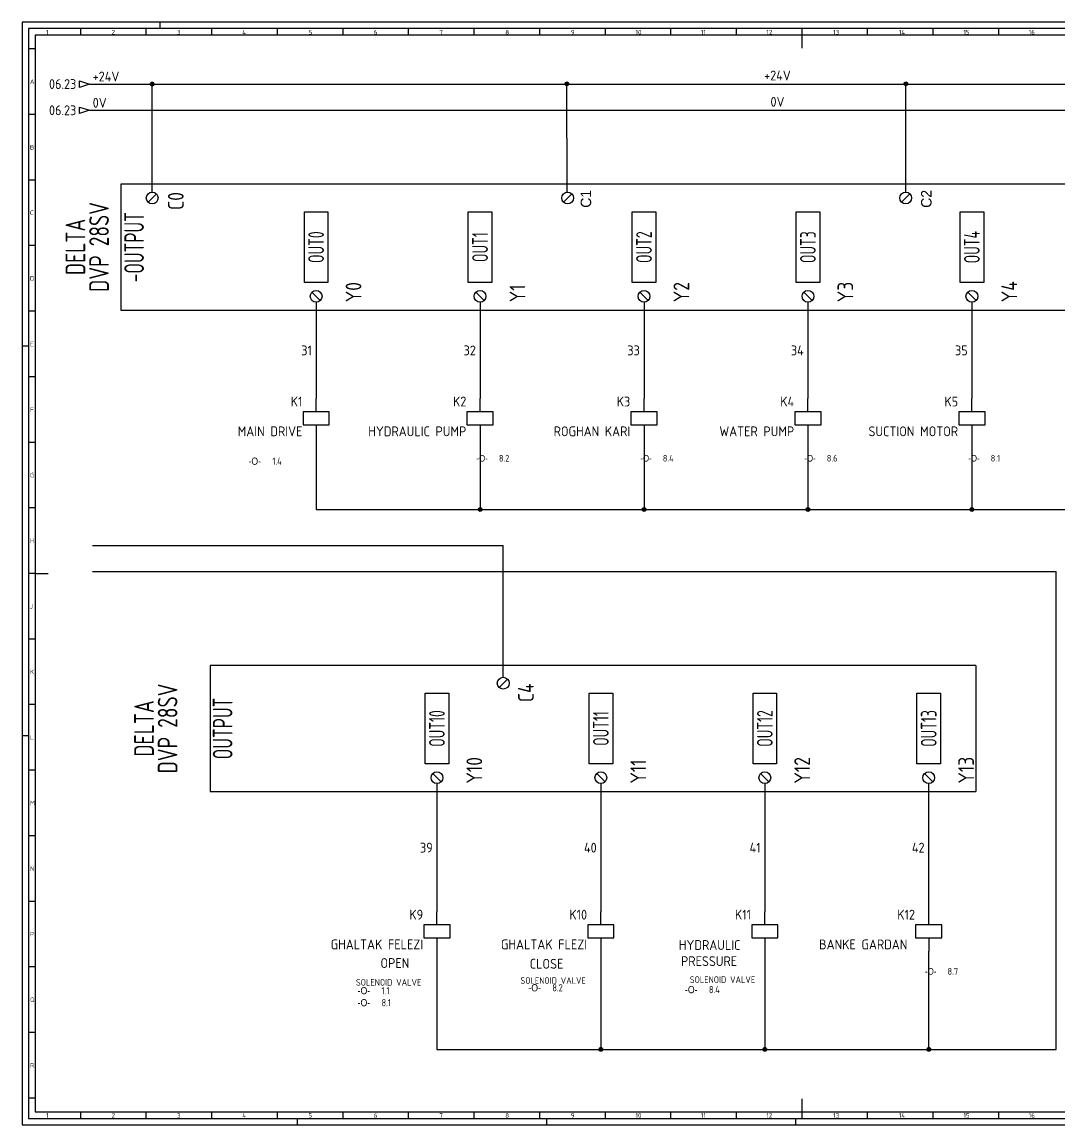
# Model space of a CAD drawing. Header units: millimetres. Extents: x 0 to 1189, y 5 to 846.
# Drawn here: x 0 to 791, y 5 to 846 of the extents above; entities that cross this region are included whole.
import ezdxf
from ezdxf.enums import TextEntityAlignment as Align

# ---------------------------------------------------------------- set-up
doc = ezdxf.new("R2010")
doc.units = ezdxf.units.MM
doc.header["$LTSCALE"] = 12
for name, color, linetype in [('035', 5, 'Continuous'), ('07', 7, 'Continuous'), ('DESC', 1, 'Continuous'), ('MISC', 2, 'Continuous'), ('RED_2.5mm^2', 1, 'Continuous'), ('SYMS', 7, 'Continuous'), ('TAGS', 51, 'Continuous'), ('TERMS', 4, 'Continuous'), ('WIRENO', 70, 'Continuous'), ('WIREREF_DEST', 61, 'Continuous'), ('XREF', 7, 'Continuous')]:
    doc.layers.add(name, color=color, linetype=linetype)
doc.styles.add('ISO Proportional', font='isocp.shx')
doc.styles.add('WD_IEC', font='ISOCP2.shx', dxfattribs={"width": 0.9, "height": 4})

# ---------------------------------------------------------------- blocks, each defined once
blk = doc.blocks.new('IEC_border_a0')
at = {"layer": '035', "color": 0}
for p, q in [((0, 841), (0, 0)), ((1189, 841), (0, 841)), ((44.5, 836), (44.5, 831)), ((94.5, 836), (94.5, 831)), ((105, 841), (105, 836)), ((144.5, 836), (144.5, 831)), ((194.5, 836), (194.5, 831)), ((244.5, 836), (244.5, 831)), ((294.5, 836), (294.5, 831)), ((344.5, 836), (344.5, 831)), ((394.5, 836), (394.5, 831)), ((444.5, 836), (444.5, 831)), ((494.5, 836), (494.5, 831)), ((544.5, 836), (544.5, 831)), ((594.5, 836), (594.5, 831)), ((644.5, 836), (644.5, 831)), ((694.5, 836), (694.5, 831)), ((744.5, 836), (744.5, 831)), ((9.98, 820.54), (5, 820.54)), ((9.98, 770.54), (5, 770.54)), ((9.98, 720.54), (5, 720.54)), ((9.98, 670.54), (5, 670.54)), ((9.98, 620.54), (5, 620.54)), ((0, 594), (5, 594)), ((10, 570.5), (5.02, 570.5)), ((10, 520.5), (5, 520.5)), ((10, 470.5), (5.02, 470.5)), ((10, 420.5), (5.02, 420.5)), ((10, 370.5), (5.02, 370.5)), ((10, 320.5), (5.02, 320.5)), ((0, 297), (5, 297)), ((10.02, 270.46), (5.03, 270.46)), ((10.02, 220.46), (5.03, 220.46)), ((10.02, 170.46), (5.03, 170.46)), ((10.02, 120.46), (5.03, 120.46)), ((10.02, 70.46), (5.03, 70.46)), ((10.03, 20.42), (5.05, 20.42)), ((44.5, 10), (44.5, 5)), ((94.5, 10), (94.5, 5)), ((144.5, 10), (144.5, 5)), ((194.5, 10), (194.5, 5)), ((244.5, 10), (244.5, 5)), ((294.5, 10), (294.5, 5)), ((344.5, 10), (344.5, 5)), ((394.5, 10), (394.5, 5)), ((444.5, 10), (444.5, 5)), ((494.5, 10), (494.5, 5)), ((544.5, 10), (544.5, 5)), ((594.5, 10), (594.5, 5)), ((644.5, 10), (644.5, 5)), ((694.5, 10), (694.5, 5)), ((744.5, 10), (744.5, 5)), ((744.5, 10), (744.5, 5)), ((0, 0), (1189, 0)), ((210, 0), (210, 5)), ((400, 0), (400, 5)), ((590, 0), (590, 5))]:
    blk.add_line(p, q, dxfattribs=at)
blk.add_lwpolyline([(10, 10), (1179, 10), (1179, 831), (10, 831)], close=True, dxfattribs=at)
at = {"layer": '07', "color": 0}
for p, q in [((594.5, 831), (594.5, 821)), ((10, 420.5), (20, 420.5)), ((594.5, 20), (594.5, 10))]:
    blk.add_line(p, q, dxfattribs=at)
blk.add_lwpolyline([(5, 5), (1184, 5), (1184, 836), (5, 836)], close=True, dxfattribs=at)
at = {"layer": '035', "color": 0, "style": 'ISO Proportional'}
for s, p in [('1', (18.31, 831.5)), ('2', (68.23, 831.5)), ('3', (118.18, 831.5)), ('4', (167.88, 831.5)), ('5', (218.34, 831.5)), ('6', (268.19, 831.5)), ('7', (318.17, 831.5)), ('8', (368.42, 831.5)), ('9', (418.46, 831.5)), ('10', (467.72, 831.5)), ('11', (517.49, 831.5)), ('12', (567.49, 831.5)), ('13', (618.42, 831.5)), ('14', (668.46, 831.5)), ('15', (717.72, 831.5)), ('16', (767.49, 831.5)), ('A', (6, 793.79)), ('B', (6, 743.79)), ('C', (6, 693.79)), ('D', (6, 643.79)), ('E', (6.02, 593.75)), ('F', (6.02, 543.75)), ('G', (6.02, 493.75)), ('H', (6.02, 443.75)), ('J', (6.02, 393.75)), ('K', (6.02, 343.75)), ('L', (6.03, 293.72)), ('M', (6.03, 243.72)), ('N', (6.03, 193.72)), ('P', (6.03, 143.72)), ('Q', (6.03, 93.72)), ('R', (6.05, 43.68)), ('1', (18.31, 5.5)), ('2', (68.23, 5.5)), ('3', (118.18, 5.5)), ('4', (167.88, 5.5)), ('5', (218.34, 5.5)), ('6', (268.19, 5.5)), ('7', (318.17, 5.5)), ('8', (368.42, 5.5)), ('9', (418.46, 5.5)), ('10', (467.72, 5.5)), ('11', (517.49, 5.5)), ('12', (567.49, 5.5)), ('13', (618.42, 5.5)), ('14', (668.46, 5.5)), ('15', (717.72, 5.5)), ('16', (767.49, 5.5))]:
    blk.add_text(s, height=3.5, dxfattribs=at).set_placement(p)
blk = doc.blocks.new('HA1D3')
blk.add_lwpolyline([(0, 0), (-3.75, -1.25), (-3.75, 1.25)], close=True)
at = {"style": 'WD_IEC'}
blk.add_attdef('XREF', text='', height=2.5, dxfattribs=at).set_placement((-5, 0), align=Align.MIDDLE_RIGHT)
at = {"style": 'WD_IEC', "flags": 1}
blk.add_attdef('SIGCODE', text='', height=1, dxfattribs=at).set_placement((-2.5, 1.8), align=Align.RIGHT)
at = {"style": 'WD_IEC'}
for tag, p, height, flags in [('X1TERM01', (0, 0), 0.32, 1), ('WIRENO', (1.25, 1), 2.5, 8)]:
    blk.add_attdef(tag, p, '', height=height, dxfattribs=dict(at, flags=flags))
blk.add_attdef('DESC1', text='', height=2.5, dxfattribs=at).set_placement((1.25, -1), align=Align.TOP_LEFT)
blk = doc.blocks.new('WD_WNH')
at = {"linetype": 'Continuous', "style": 'WD_IEC', "width": 0.8}
blk.add_attdef('WIRENO', text='', height=2.5, dxfattribs=at).set_placement((0, 0.75), align=Align.CENTER)
at = {"style": 'WD_IEC', "flags": 1}
for tag, p in [('W08USER', (0, 0.375)), ('W04USER', (0, 0.875)), ('W05USER', (0, 0.75)), ('W09USER', (0, 0.25)), ('W03USER', (0, 1)), ('W06USER', (0, 0.625)), ('W07USER', (0, 0.5)), ('W02USER', (0, 1.125)), ('W01USER', (0, 1.25)), ('W10USER', (0, 0.125))]:
    blk.add_attdef(tag, text='', height=0.08, dxfattribs=at).set_placement(p, align=Align.CENTER)
blk = doc.blocks.new('PLCIO_158D')
blk.add_line((1036, 48), (1036, -48))
at = {"layer": 'SYMS'}
for p, q in [((-23.85, 48), (-23.85, -48)), ((1036, 48), (-23.85, 48)), ((-3.18, 34.32), (3.18, 40.68)), ((313.6, 34.32), (319.97, 40.68)), ((571.39, 34.32), (577.75, 40.68)), ((818.55, 34.32), (824.91, 40.68)), ((116, -27), (116, 27)), ((116, 27), (134, 27)), ((134, 27), (134, -27)), ((241, -27), (241, 27)), ((241, 27), (259, 27)), ((259, 27), (259, -27)), ((366, -27), (366, 27)), ((366, 27), (384, 27)), ((384, 27), (384, -27)), ((491, -27), (491, 27)), ((491, 27), (509, 27)), ((509, 27), (509, -27)), ((616, -27), (616, 27)), ((616, 27), (634, 27)), ((634, 27), (634, -27)), ((741, -27), (741, 27)), ((741, 27), (759, 27)), ((759, 27), (759, -27)), ((866, -27), (866, 27)), ((866, 27), (884, 27)), ((884, 27), (884, -27)), ((991, -27), (991, 27)), ((991, 27), (1009, 27)), ((1009, 27), (1009, -27)), ((134, -27), (116, -27)), ((259, -27), (241, -27)), ((384, -27), (366, -27)), ((509, -27), (491, -27)), ((634, -27), (616, -27)), ((759, -27), (741, -27)), ((884, -27), (866, -27)), ((1009, -27), (991, -27)), ((121.82, -34.32), (128.18, -40.68)), ((246.82, -34.32), (253.18, -40.68)), ((371.82, -34.32), (378.18, -40.68)), ((496.82, -34.32), (503.18, -40.68)), ((621.82, -34.32), (628.18, -40.68)), ((746.82, -34.32), (753.18, -40.68)), ((871.82, -34.32), (878.18, -40.68)), ((996.82, -34.32), (1003.18, -40.68)), ((-23.85, -48), (1036, -48))]:
    blk.add_line(p, q, dxfattribs=at)
for centre in [(0, 37.5), (316.79, 37.5), (574.57, 37.5), (821.73, 37.5), (125, -37.5), (250, -37.5), (375, -37.5), (500, -37.5), (625, -37.5), (750, -37.5), (875, -37.5), (1000, -37.5)]:
    blk.add_circle(centre, 4.5, dxfattribs=at)
at = {"char_height": 8, "attachment_point": 1, "rotation": 90}
for s, insert in [('C1', (326.68, 30.02)), ('C2', (586.24, 29.95)), ('C3', (832.83, 30.35))]:
    blk.add_mtext_dynamic_manual_height_columns(s, width=13.1778, gutter_width=35, heights=[0], dxfattribs=dict(at, insert=insert))
at = {"layer": 'SYMS', "style": 'WD_IEC', "width": 0.9}
for tag, p in [('TERMDESC01', (6, 60)), ('TERM02', (147.5, -42)), ('TERM03', (272.5, -42)), ('TERM04', (397.5, -42)), ('TERM05', (522.5, -42)), ('TERM06', (647.5, -42)), ('TERM07', (772.5, -42)), ('TERM08', (897.5, -42)), ('TERM09', (1022.5, -42))]:
    blk.add_attdef(tag, text='', height=12, rotation=90, dxfattribs=at).set_placement(p, align=Align.TOP_LEFT)
for tag, p in [('DESCA02', (116, 66)), ('DESCB02', (134, 66)), ('DESCC02', (152, 66)), ('DESCD02', (170, 66)), ('DESCE02', (188, 66)), ('DESCA03', (241, 66)), ('DESCB03', (259, 66)), ('DESCC03', (277, 66)), ('DESCD03', (295, 66)), ('DESCE03', (313, 66)), ('DESCA04', (366, 66)), ('DESCB04', (384, 66)), ('DESCC04', (402, 66)), ('DESCD04', (420, 66)), ('DESCE04', (438, 66)), ('DESCA05', (491, 66)), ('DESCB05', (509, 66)), ('DESCC05', (527, 66)), ('DESCD05', (545, 66)), ('DESCE05', (563, 66)), ('DESCA06', (616, 66)), ('DESCB06', (634, 66)), ('DESCC06', (652, 66)), ('DESCD06', (670, 66)), ('DESCE06', (688, 66)), ('DESCA07', (741, 66)), ('DESCB07', (759, 66)), ('DESCC07', (777, 66)), ('DESCD07', (795, 66)), ('DESCE07', (813, 66)), ('DESCA08', (866, 66)), ('DESCB08', (884, 66)), ('DESCC08', (902, 66)), ('DESCD08', (920, 66)), ('DESCE08', (938, 66)), ('DESCA09', (991, 66)), ('DESCB09', (1009, 66)), ('DESCC09', (1027, 66)), ('DESCD09', (1045, 66)), ('DESCE09', (1063, 66))]:
    blk.add_attdef(tag, p, '', height=15, rotation=90, dxfattribs=at)
at = {"layer": 'SYMS', "style": 'WD_IEC', "width": 0.9, "flags": 1}
for tag, p in [('X2TERM01', (0, 42)), ('X2TERM01', (316.79, 42)), ('X2TERM01', (574.57, 42)), ('X2TERM01', (821.73, 42)), ('X8TERM02', (125, -42)), ('X8TERM03', (250, -42)), ('X8TERM04', (375, -42)), ('X8TERM05', (500, -42)), ('X8TERM06', (625, -42)), ('X8TERM07', (750, -42)), ('X8TERM08', (875, -42)), ('X8TERM09', (1000, -42))]:
    blk.add_attdef(tag, text='', height=1.92, rotation=90, dxfattribs=at).set_placement(p, align=Align.RIGHT)
at = {"layer": 'SYMS', "style": 'WD_IEC', "width": 0.9}
for tag, p in [('TERM01', (12, 42)), ('TERMDESC02', (131, -60)), ('TERMDESC03', (256, -60)), ('TERMDESC04', (381, -60)), ('TERMDESC05', (506, -60)), ('TERMDESC06', (631, -60)), ('TERMDESC07', (756, -60)), ('TERMDESC08', (881, -60)), ('TERMDESC09', (1006, -60))]:
    blk.add_attdef(tag, text='', height=12, rotation=90, dxfattribs=at).set_placement(p, align=Align.TOP_RIGHT)
at = {"layer": 'SYMS', "style": 'WD_IEC'}
for tag, width, p in [('LINE1', 0.9, (-87, 0)), ('LINE2', 0.9, (-69, 0)), ('DESC', 0.9, (-50.84, 0)), ('INST', 0.8, (-159, 0)), ('LOC', 0.8, (-141, 0)), ('MFG', 0.8, (-123, 0)), ('CAT', 0.8, (-105, 0)), ('TAG', 0.7, (-30.87, 0))]:
    blk.add_attdef(tag, text='', height=15, rotation=90, dxfattribs=dict(at, width=width)).set_placement(p, align=Align.CENTER)
at = {"layer": 'SYMS', "style": 'WD_IEC', "width": 0.7}
for tag, p in [('TAGA02', (125, 0)), ('TAGA03', (250, 0)), ('TAGA04', (375, 0)), ('TAGA05', (500, 0)), ('TAGA06', (625, 0)), ('TAGA07', (750, 0)), ('TAGA08', (875, 0)), ('TAGA09', (1000, 0))]:
    blk.add_attdef(tag, text='', height=12, rotation=90, dxfattribs=at).set_placement(p, align=Align.MIDDLE_CENTER)
at = {"layer": 'SYMS', "linetype": 'Continuous', "style": 'WD_IEC', "width": 0.9, "flags": 9}
blk.add_attdef('ASSYCODE', text='', height=1.92, rotation=90, dxfattribs=at).set_placement((-102.85, -22.08), align=Align.CENTER)
blk = doc.blocks.new('WDDOT')
for radius in [0.72, 0.449, 0.223]:
    blk.add_circle((0, 0), radius)
blk = doc.blocks.new('VCR1')
for p, q in [((0, 2.5), (0, 7.5)), ((0, -2.5), (0, -7.5))]:
    blk.add_line(p, q)
blk.add_lwpolyline([(-5, 2.5), (-5, -2.5), (5, -2.5), (5, 2.5)], close=True)
at = {"style": 'WD_IEC'}
for tag, p in [('INST', (-5.25, 11.5)), ('LOC', (-5.25, 8)), ('TAG1', (-5.25, 4.5)), ('DESC2', (-5.25, -10.35)), ('DESC1', (-5.25, -6.85)), ('DESC3', (-5.25, -13.85))]:
    blk.add_attdef(tag, text='', height=2.5, dxfattribs=at).set_placement(p, align=Align.RIGHT)
blk.add_attdef('TERM01', text='', height=2, rotation=90, dxfattribs=at).set_placement((-1, 7.5), align=Align.RIGHT)
at = {"style": 'WD_IEC', "flags": 1}
for tag, p, height in [('X2TERM01', (0, 7.5), 0.32), ('X4LINK', (-5, 0), 0.32), ('X1LINK', (5, 0), 0.32), ('ASSYCODE', (1, -4), 1), ('X8TERM02', (0, -7.5), 0.32), ('FAMILY', (1, -5.5), 1), ('CATDESC', (1, -7), 1)]:
    blk.add_attdef(tag, p, '', height=height, dxfattribs=at)
at = {"style": 'WD_IEC', "flags": 9}
for tag, p in [('MFG', (-6, 1)), ('CAT', (-6, -1.5))]:
    blk.add_attdef(tag, text='', height=1.5, dxfattribs=at).set_placement(p, align=Align.RIGHT)
at = {"style": 'WD_IEC'}
blk.add_attdef('TERM02', (-1, -7.5), '', height=2, rotation=90, dxfattribs=at)
at = {"lineweight": 9, "style": 'WD_IEC'}
for tag, p in [('NO', (-5.5, -16.5)), ('NC', (-5.5, -20))]:
    blk.add_attdef(tag, text='', height=2.5, dxfattribs=at).set_placement(p, align=Align.TOP_RIGHT)
for tag, p in [('XREFNO', (-4, -16.5)), ('XREFNC', (-4, -20))]:
    blk.add_attdef(tag, text='', height=2.5, dxfattribs=at).set_placement(p, align=Align.TOP_LEFT)
blk = doc.blocks.new('WD_WNV')
at = {"linetype": 'Continuous', "style": 'WD_IEC', "width": 0.8}
blk.add_attdef('WIRENO', text='', height=2.5, dxfattribs=at).set_placement((-1.6, 0), align=Align.MIDDLE_RIGHT)
at = {"style": 'WD_IEC', "flags": 1}
for tag, p in [('W08USER', (-1, 0.375)), ('W04USER', (-1, 0.875)), ('W05USER', (-1, 0.75)), ('W09USER', (-1, 0.25)), ('W03USER', (-1, 1)), ('W06USER', (-1, 0.625)), ('W07USER', (-1, 0.5)), ('W02USER', (-1, 1.125)), ('W01USER', (-1, 1.25)), ('W10USER', (-1, 0.125))]:
    blk.add_attdef(tag, text='', height=0.08, dxfattribs=at).set_placement(p, align=Align.CENTER)
blk = doc.blocks.new('PLCIO_119B')
at = {"color": 0}
blk.add_line((536, 48), (536, -48), dxfattribs=at)
at = {"layer": 'SYMS', "color": 0}
for p, q in [((-48, 48), (-48, -48)), ((536, 48), (-48, 48)), ((-48, -48), (536, -48))]:
    blk.add_line(p, q, dxfattribs=at)
at = {"layer": 'SYMS'}
for p, q in [((172.37, 31.35), (178.73, 37.71)), ((116, -27), (116, 27)), ((116, 27), (134, 27)), ((134, 27), (134, -27)), ((241, -27), (241, 27)), ((241, 27), (259, 27)), ((259, 27), (259, -27)), ((366, -27), (366, 27)), ((366, 27), (384, 27)), ((384, 27), (384, -27)), ((491, -27), (491, 27)), ((491, 27), (509, 27)), ((509, 27), (509, -27)), ((134, -27), (116, -27)), ((259, -27), (241, -27)), ((384, -27), (366, -27)), ((509, -27), (491, -27)), ((121.82, -34.32), (128.18, -40.68)), ((246.82, -34.32), (253.18, -40.68)), ((371.82, -34.32), (378.18, -40.68)), ((496.82, -34.32), (503.18, -40.68))]:
    blk.add_line(p, q, dxfattribs=at)
for centre in [(175.55, 34.53), (125, -37.5), (250, -37.5), (375, -37.5), (500, -37.5)]:
    blk.add_circle(centre, 4.5, dxfattribs=at)
at = {"layer": 'SYMS', "style": 'WD_IEC', "width": 0.9}
for tag, p in [('DESCA02', (116, 66)), ('DESCB02', (134, 66)), ('DESCC02', (152, 66)), ('DESCD02', (170, 66)), ('DESCE02', (188, 66)), ('DESCA03', (241, 66)), ('DESCB03', (259, 66)), ('DESCC03', (277, 66)), ('DESCD03', (295, 66)), ('DESCE03', (313, 66)), ('DESCA04', (366, 66)), ('DESCB04', (384, 66)), ('DESCC04', (402, 66)), ('DESCD04', (420, 66)), ('DESCE04', (438, 66)), ('DESCA05', (491, 66)), ('DESCB05', (509, 66)), ('DESCC05', (527, 66)), ('DESCD05', (545, 66)), ('DESCE05', (563, 66))]:
    blk.add_attdef(tag, p, '', height=15, rotation=90, dxfattribs=at)
for tag, p in [('TERMDESC01', (181.55, 57.03)), ('TERM02', (147.5, -42)), ('TERM03', (272.5, -42)), ('TERM04', (397.5, -42)), ('TERM05', (522.5, -42))]:
    blk.add_attdef(tag, text='', height=12, rotation=90, dxfattribs=at).set_placement(p, align=Align.TOP_LEFT)
at = {"layer": 'SYMS', "style": 'WD_IEC', "width": 0.9, "flags": 1}
for tag, p in [('X2TERM01', (175.55, 39.03)), ('X8TERM02', (125, -42)), ('X8TERM03', (250, -42)), ('X8TERM04', (375, -42)), ('X8TERM05', (500, -42))]:
    blk.add_attdef(tag, text='', height=1.92, rotation=90, dxfattribs=at).set_placement(p, align=Align.RIGHT)
at = {"layer": 'SYMS', "style": 'WD_IEC', "width": 0.9}
for tag, p in [('TERM01', (187.55, 39.03)), ('TERMDESC02', (131, -60)), ('TERMDESC03', (256, -60)), ('TERMDESC04', (381, -60)), ('TERMDESC05', (506, -60))]:
    blk.add_attdef(tag, text='', height=12, rotation=90, dxfattribs=at).set_placement(p, align=Align.TOP_RIGHT)
at = {"layer": 'SYMS', "style": 'WD_IEC'}
for tag, width, p in [('LINE1', 0.9, (-87, 0)), ('LINE2', 0.9, (-69, 0)), ('DESC', 0.9, (-50.84, 0)), ('INST', 0.8, (-159, 0)), ('LOC', 0.8, (-141, 0)), ('MFG', 0.8, (-123, 0)), ('CAT', 0.8, (-105, 0)), ('TAG', 0.7, (-30.87, 0))]:
    blk.add_attdef(tag, text='', height=15, rotation=90, dxfattribs=dict(at, width=width)).set_placement(p, align=Align.CENTER)
at = {"layer": 'SYMS', "style": 'WD_IEC', "width": 0.7}
for tag, p in [('TAGA02', (125, 0)), ('TAGA03', (250, 0)), ('TAGA04', (375, 0)), ('TAGA05', (500, 0))]:
    blk.add_attdef(tag, text='', height=12, rotation=90, dxfattribs=at).set_placement(p, align=Align.MIDDLE_CENTER)
at = {"layer": 'SYMS', "linetype": 'Continuous', "style": 'WD_IEC', "width": 0.9, "flags": 9}
blk.add_attdef('ASSYCODE', text='', height=1.92, rotation=90, dxfattribs=at).set_placement((-102.85, -22.08), align=Align.CENTER)

msp = doc.modelspace()

# ---------------------------------------------------------------- linework, layer by layer
at = {"color": 0}
for p, q in [((415.57, 716.28), (415.34, 798.84)), ((673.81, 716.3), (673.85, 798.82))]:
    msp.add_line(p, q, dxfattribs=at)
at = {"layer": 'RED_2.5mm^2', "color": 0}
for p, q in [((51.36, 798.66), (1100.41, 798.66)), ((51.36, 778.66), (1100.41, 778.66)), ((224.23, 632.3), (224.23, 558.81)), ((349.23, 632.3), (349.23, 558.81)), ((474.23, 632.3), (474.23, 558.81)), ((599.23, 632.3), (599.23, 558.81)), ((724.23, 632.3), (724.23, 558.81)), ((224.23, 528.81), (224.23, 474.17)), ((349.23, 528.81), (349.23, 474.17)), ((474.23, 528.81), (474.23, 474.17)), ((599.23, 528.81), (599.23, 474.17)), ((724.23, 528.81), (724.23, 474.17)), ((224.23, 474.17), (1099.23, 474.17)), ((53.8, 446.87), (366.88, 446.87)), ((366.88, 346.28), (366.88, 446.87)), ((53.8, 426.87), (788.52, 426.87)), ((788.52, 62.59), (788.52, 426.87)), ((316.33, 265.25), (316.33, 167.53)), ((441.33, 265.25), (441.33, 167.53)), ((566.33, 265.25), (566.33, 167.53)), ((691.33, 167.53), (691.33, 265.25)), ((316.33, 137.53), (316.33, 62.59)), ((441.33, 137.53), (441.33, 62.59)), ((566.33, 137.53), (566.33, 62.59)), ((691.33, 62.59), (691.33, 137.53)), ((316.33, 62.59), (691.33, 62.59)), ((691.33, 62.59), (788.52, 62.59))]:
    msp.add_line(p, q, dxfattribs=at)
at = {"layer": 'RED_2.5mm^2'}
msp.add_line((99.23, 716.3), (99.23, 798.66), dxfattribs=at)

# ---------------------------------------------------------------- block references
msp.add_blockref('IEC_border_a0', (0, 4.94))
at = {"layer": 'SYMS', "color": 0}
ref = msp.add_blockref('HA1D3', (51.36, 798.66), dxfattribs=dict(at, xscale=2, yscale=2, zscale=2))
ref.add_attrib('XREF', '06.23', dxfattribs={"layer": 'XREF', "height": 7.5, "style": 'WD_IEC'}).set_placement((41.36, 798.66), align=Align.MIDDLE_RIGHT)
ref.add_attrib('WIRENO', '+24V', (53.86, 800.66), dxfattribs={"layer": 'WIREREF_DEST', "height": 7.5, "style": 'WD_IEC', "flags": 8})
at = {"layer": 'SYMS', "xscale": 2, "yscale": 2, "zscale": 2}
msp.add_blockref('WDDOT', (99.23, 798.66), dxfattribs=at)
at = {"layer": 'SYMS', "color": 0, "xscale": 2, "yscale": 2, "zscale": 2}
for p in [(415.34, 798.84), (673.85, 798.82), (349.23, 474.17), (474.23, 474.17), (599.23, 474.17), (724.23, 474.17), (441.33, 62.59), (566.33, 62.59), (691.33, 62.59)]:
    msp.add_blockref('WDDOT', p, dxfattribs=at)
at = {"layer": 'SYMS', "color": 0}
ref = msp.add_blockref('HA1D3', (51.36, 778.66), dxfattribs=dict(at, xscale=2, yscale=2, zscale=2))
ref.add_attrib('XREF', '06.23', dxfattribs={"layer": 'XREF', "height": 7.5, "style": 'WD_IEC'}).set_placement((41.36, 778.66), align=Align.MIDDLE_RIGHT)
ref.add_attrib('WIRENO', '0V', (53.86, 780.66), dxfattribs={"layer": 'WIREREF_DEST', "height": 7.5, "style": 'WD_IEC', "flags": 8})
ref = msp.add_blockref('PLCIO_158D', (99.23, 674.3), dxfattribs=at)
ref.add_attrib('TERM01', 'C0', dxfattribs={"layer": 'TERMS', "height": 12, "rotation": 90, "style": 'WD_IEC', "width": 0.9}).set_placement((111.23, 716.3), align=Align.TOP_RIGHT)
ref.add_attrib('TAG', '-OUTPUT', dxfattribs={"layer": 'TAGS', "height": 15, "rotation": 90, "style": 'WD_IEC', "width": 0.7}).set_placement((92.95, 674.3), align=Align.CENTER)
ref.add_attrib('CAT', 'DVP 28SV', dxfattribs={"layer": 'MISC', "height": 15, "rotation": 90, "style": 'WD_IEC', "width": 0.8}).set_placement((66.2, 674.43), align=Align.CENTER)
ref.add_attrib('MFG', 'DELTA', dxfattribs={"layer": 'MISC', "height": 15, "rotation": 90, "style": 'WD_IEC', "width": 0.8}).set_placement((48.2, 674.43), align=Align.CENTER)
ref.add_attrib('TERM02', 'Y0', dxfattribs={"layer": 'TERMS', "height": 12, "rotation": 90, "style": 'WD_IEC', "width": 0.9}).set_placement((246.73, 632.3), align=Align.TOP_LEFT)
ref.add_attrib('TAGA02', 'OUT0', dxfattribs={"layer": 'TAGS', "height": 12, "rotation": 90, "style": 'WD_IEC', "width": 0.7}).set_placement((224.23, 674.3), align=Align.MIDDLE_CENTER)
ref.add_attrib('TERM03', 'Y1', dxfattribs={"layer": 'TERMS', "height": 12, "rotation": 90, "style": 'WD_IEC', "width": 0.9}).set_placement((371.73, 632.3), align=Align.TOP_LEFT)
ref.add_attrib('TAGA03', 'OUT1', dxfattribs={"layer": 'TAGS', "height": 12, "rotation": 90, "style": 'WD_IEC', "width": 0.7}).set_placement((349.23, 674.3), align=Align.MIDDLE_CENTER)
ref.add_attrib('TERM04', 'Y2', dxfattribs={"layer": 'TERMS', "height": 12, "rotation": 90, "style": 'WD_IEC', "width": 0.9}).set_placement((496.73, 632.3), align=Align.TOP_LEFT)
ref.add_attrib('TAGA04', 'OUT2', dxfattribs={"layer": 'TAGS', "height": 12, "rotation": 90, "style": 'WD_IEC', "width": 0.7}).set_placement((474.23, 674.3), align=Align.MIDDLE_CENTER)
ref.add_attrib('TERM05', 'Y3', dxfattribs={"layer": 'TERMS', "height": 12, "rotation": 90, "style": 'WD_IEC', "width": 0.9}).set_placement((621.73, 632.3), align=Align.TOP_LEFT)
ref.add_attrib('TAGA05', 'OUT3', dxfattribs={"layer": 'TAGS', "height": 12, "rotation": 90, "style": 'WD_IEC', "width": 0.7}).set_placement((599.23, 674.3), align=Align.MIDDLE_CENTER)
ref.add_attrib('TERM06', 'Y4', dxfattribs={"layer": 'TERMS', "height": 12, "rotation": 90, "style": 'WD_IEC', "width": 0.9}).set_placement((746.73, 632.3), align=Align.TOP_LEFT)
ref.add_attrib('TAGA06', 'OUT4', dxfattribs={"layer": 'TAGS', "height": 12, "rotation": 90, "style": 'WD_IEC', "width": 0.7}).set_placement((724.23, 674.3), align=Align.MIDDLE_CENTER)
ref.add_attrib('TERM07', 'Y5', dxfattribs={"layer": 'TERMS', "height": 12, "rotation": 90, "style": 'WD_IEC', "width": 0.9}).set_placement((871.73, 632.3), align=Align.TOP_LEFT)
ref.add_attrib('TAGA07', 'OUT5', dxfattribs={"layer": 'TAGS', "height": 12, "rotation": 90, "style": 'WD_IEC', "width": 0.7}).set_placement((849.23, 674.3), align=Align.MIDDLE_CENTER)
ref.add_attrib('TERM08', 'Y6', dxfattribs={"layer": 'TERMS', "height": 12, "rotation": 90, "style": 'WD_IEC', "width": 0.9}).set_placement((996.73, 632.3), align=Align.TOP_LEFT)
ref.add_attrib('TAGA08', 'OUT6', dxfattribs={"layer": 'TAGS', "height": 12, "rotation": 90, "style": 'WD_IEC', "width": 0.7}).set_placement((974.23, 674.3), align=Align.MIDDLE_CENTER)
ref.add_attrib('TERM09', 'Y7', dxfattribs={"layer": 'TERMS', "height": 12, "rotation": 90, "style": 'WD_IEC', "width": 0.9}).set_placement((1121.73, 632.3), align=Align.TOP_LEFT)
ref.add_attrib('TAGA09', 'OUT7', dxfattribs={"layer": 'TAGS', "height": 12, "rotation": 90, "style": 'WD_IEC', "width": 0.7}).set_placement((1099.23, 674.3), align=Align.MIDDLE_CENTER)
ref = msp.add_blockref('VCR1', (224.23, 543.81), dxfattribs=dict(at, xscale=2, yscale=2, zscale=2))
ref.add_attrib('DESC1', 'MAIN DRIVE', dxfattribs={"layer": 'DESC', "height": 7.5, "style": 'WD_IEC'}).set_placement((213.73, 530.11), align=Align.RIGHT)
ref.add_attrib('TAG1', 'K1', dxfattribs={"layer": 'TAGS', "height": 7.5, "style": 'WD_IEC'}).set_placement((213.73, 552.81), align=Align.RIGHT)
ref = msp.add_blockref('VCR1', (349.23, 543.81), dxfattribs=dict(at, xscale=2, yscale=2, zscale=2))
ref.add_attrib('DESC1', 'HYDRAULIC PUMP', dxfattribs={"layer": 'DESC', "height": 7.5, "style": 'WD_IEC'}).set_placement((338.73, 530.11), align=Align.RIGHT)
ref.add_attrib('TAG1', 'K2', dxfattribs={"layer": 'TAGS', "height": 7.5, "style": 'WD_IEC'}).set_placement((338.73, 552.81), align=Align.RIGHT)
ref = msp.add_blockref('VCR1', (474.23, 543.81), dxfattribs=dict(at, xscale=2, yscale=2, zscale=2))
ref.add_attrib('DESC1', 'ROGHAN KARI', dxfattribs={"layer": 'DESC', "height": 7.5, "style": 'WD_IEC'}).set_placement((463.73, 530.11), align=Align.RIGHT)
ref.add_attrib('TAG1', 'K3', dxfattribs={"layer": 'TAGS', "height": 7.5, "style": 'WD_IEC'}).set_placement((463.73, 552.81), align=Align.RIGHT)
ref = msp.add_blockref('VCR1', (599.23, 543.81), dxfattribs=dict(at, xscale=2, yscale=2, zscale=2))
ref.add_attrib('DESC1', 'WATER PUMP', dxfattribs={"layer": 'DESC', "height": 7.5, "style": 'WD_IEC'}).set_placement((588.73, 530.11), align=Align.RIGHT)
ref.add_attrib('TAG1', 'K4', dxfattribs={"layer": 'TAGS', "height": 7.5, "style": 'WD_IEC'}).set_placement((588.73, 552.81), align=Align.RIGHT)
ref = msp.add_blockref('VCR1', (724.23, 543.81), dxfattribs=dict(at, xscale=2, yscale=2, zscale=2))
ref.add_attrib('DESC1', 'SUCTION MOTOR', dxfattribs={"layer": 'DESC', "height": 7.5, "style": 'WD_IEC'}).set_placement((713.73, 530.11), align=Align.RIGHT)
ref.add_attrib('TAG1', 'K5', dxfattribs={"layer": 'TAGS', "height": 7.5, "style": 'WD_IEC'}).set_placement((713.73, 552.81), align=Align.RIGHT)
ref = msp.add_blockref('PLCIO_119B', (191.33, 307.25), dxfattribs=at)
ref.add_attrib('TERM01', 'C4', dxfattribs={"layer": 'TERMS', "height": 12, "rotation": 90, "style": 'WD_IEC', "width": 0.9}).set_placement((378.16, 341.64), align=Align.TOP_RIGHT)
ref.add_attrib('TAG', 'OUTPUT', dxfattribs={"layer": 'TAGS', "height": 15, "rotation": 90, "style": 'WD_IEC', "width": 0.7}).set_placement((160.47, 307.25), align=Align.CENTER)
ref.add_attrib('CAT', 'DVP 28SV', dxfattribs={"layer": 'MISC', "height": 15, "rotation": 90, "style": 'WD_IEC', "width": 0.8}).set_placement((118.5, 307.25), align=Align.CENTER)
ref.add_attrib('MFG', 'DELTA', dxfattribs={"layer": 'MISC', "height": 15, "rotation": 90, "style": 'WD_IEC', "width": 0.8}).set_placement((100.5, 307.25), align=Align.CENTER)
ref.add_attrib('TERM02', 'Y10', dxfattribs={"layer": 'TERMS', "height": 12, "rotation": 90, "style": 'WD_IEC', "width": 0.9}).set_placement((338.84, 265.25), align=Align.TOP_LEFT)
ref.add_attrib('TAGA02', 'OUT10', dxfattribs={"layer": 'TAGS', "height": 12, "rotation": 90, "style": 'WD_IEC', "width": 0.7}).set_placement((316.33, 307.25), align=Align.MIDDLE_CENTER)
ref.add_attrib('TERM03', 'Y11', dxfattribs={"layer": 'TERMS', "height": 12, "rotation": 90, "style": 'WD_IEC', "width": 0.9}).set_placement((463.84, 265.25), align=Align.TOP_LEFT)
ref.add_attrib('TAGA03', 'OUT11', dxfattribs={"layer": 'TAGS', "height": 12, "rotation": 90, "style": 'WD_IEC', "width": 0.7}).set_placement((441.33, 307.25), align=Align.MIDDLE_CENTER)
ref.add_attrib('TERM04', 'Y12', dxfattribs={"layer": 'TERMS', "height": 12, "rotation": 90, "style": 'WD_IEC', "width": 0.9}).set_placement((588.84, 265.25), align=Align.TOP_LEFT)
ref.add_attrib('TAGA04', 'OUT12', dxfattribs={"layer": 'TAGS', "height": 12, "rotation": 90, "style": 'WD_IEC', "width": 0.7}).set_placement((566.33, 307.25), align=Align.MIDDLE_CENTER)
ref.add_attrib('TERM05', 'Y13', dxfattribs={"layer": 'TERMS', "height": 12, "rotation": 90, "style": 'WD_IEC', "width": 0.9}).set_placement((713.84, 265.25), align=Align.TOP_LEFT)
ref.add_attrib('TAGA05', 'OUT13', dxfattribs={"layer": 'TAGS', "height": 12, "rotation": 90, "style": 'WD_IEC', "width": 0.7}).set_placement((691.33, 307.25), align=Align.MIDDLE_CENTER)
ref = msp.add_blockref('VCR1', (316.33, 152.53), dxfattribs=dict(at, xscale=2, yscale=2, zscale=2))
ref.add_attrib('DESC3', 'SOLENOID VALVE', dxfattribs={"layer": 'DESC', "height": 5, "style": 'WD_IEC'}).set_placement((304.42, 111.15), align=Align.RIGHT)
ref.add_attrib('DESC2', 'OPEN', dxfattribs={"layer": 'DESC', "height": 7.5, "style": 'WD_IEC'}).set_placement((295.26, 124.63), align=Align.RIGHT)
ref.add_attrib('DESC1', 'GHALTAK FELEZI', dxfattribs={"layer": 'DESC', "height": 7.5, "style": 'WD_IEC'}).set_placement((305.83, 138.83), align=Align.RIGHT)
ref.add_attrib('TAG1', 'K9', dxfattribs={"layer": 'TAGS', "height": 7.5, "style": 'WD_IEC'}).set_placement((305.83, 161.53), align=Align.RIGHT)
ref = msp.add_blockref('VCR1', (441.33, 152.53), dxfattribs=dict(at, xscale=2, yscale=2, zscale=2))
ref.add_attrib('DESC3', 'SOLENOID VALVE', dxfattribs={"layer": 'DESC', "height": 5, "style": 'WD_IEC'}).set_placement((429.89, 112.56), align=Align.RIGHT)
ref.add_attrib('DESC2', 'CLOSE', dxfattribs={"layer": 'DESC', "height": 7.5, "style": 'WD_IEC'}).set_placement((412.76, 124.09), align=Align.RIGHT)
ref.add_attrib('DESC1', 'GHALTAK FLEZI', dxfattribs={"layer": 'DESC', "height": 7.5, "style": 'WD_IEC'}).set_placement((430.83, 138.83), align=Align.RIGHT)
ref.add_attrib('TAG1', 'K10', dxfattribs={"layer": 'TAGS', "height": 7.5, "style": 'WD_IEC'}).set_placement((430.83, 161.53), align=Align.RIGHT)
ref = msp.add_blockref('VCR1', (566.33, 152.53), dxfattribs=dict(at, xscale=2, yscale=2, zscale=2))
ref.add_attrib('DESC3', 'SOLENOID VALVE', dxfattribs={"layer": 'DESC', "height": 5, "style": 'WD_IEC'}).set_placement((559.01, 113.25), align=Align.RIGHT)
ref.add_attrib('DESC2', 'PRESSURE', dxfattribs={"layer": 'DESC', "height": 7.5, "style": 'WD_IEC'}).set_placement((545.22, 126.09), align=Align.RIGHT)
ref.add_attrib('DESC1', 'HYDRAULIC', dxfattribs={"layer": 'DESC', "height": 7.5, "style": 'WD_IEC'}).set_placement((547.77, 138.38), align=Align.RIGHT)
ref.add_attrib('TAG1', 'K11', dxfattribs={"layer": 'TAGS', "height": 7.5, "style": 'WD_IEC'}).set_placement((555.83, 161.53), align=Align.RIGHT)
ref = msp.add_blockref('VCR1', (691.33, 152.53), dxfattribs=dict(at, xscale=2, yscale=2, zscale=2))
ref.add_attrib('DESC1', 'BANKE GARDAN', dxfattribs={"layer": 'DESC', "height": 7.5, "style": 'WD_IEC'}).set_placement((675.01, 138.83), align=Align.RIGHT)
ref.add_attrib('TAG1', 'K12', dxfattribs={"layer": 'TAGS', "height": 7.5, "style": 'WD_IEC'}).set_placement((680.83, 161.53), align=Align.RIGHT)
at = {"layer": 'WIRENO', "color": 0}
ref = msp.add_blockref('WD_WNH', (575.88, 798.66), dxfattribs=dict(at, xscale=2, yscale=2, zscale=2))
ref.add_attrib('WIRENO', '+24V', dxfattribs={"linetype": 'Continuous', "height": 7.5, "style": 'WD_IEC'}).set_placement((575.99, 801.42), align=Align.CENTER)
ref = msp.add_blockref('WD_WNH', (575.88, 778.66), dxfattribs=dict(at, xscale=2, yscale=2, zscale=2))
ref.add_attrib('WIRENO', '0V', dxfattribs={"linetype": 'Continuous', "height": 7.5, "style": 'WD_IEC'}).set_placement((575.99, 781.42), align=Align.CENTER)
ref = msp.add_blockref('WD_WNV', (224.23, 595.55), dxfattribs=dict(at, xscale=2, yscale=2, zscale=2))
ref.add_attrib('WIRENO', '31', dxfattribs={"linetype": 'Continuous', "height": 7.5, "style": 'WD_IEC'}).set_placement((221.03, 595.55), align=Align.MIDDLE_RIGHT)
ref = msp.add_blockref('WD_WNV', (349.23, 595.55), dxfattribs=dict(at, xscale=2, yscale=2, zscale=2))
ref.add_attrib('WIRENO', '32', dxfattribs={"linetype": 'Continuous', "height": 7.5, "style": 'WD_IEC'}).set_placement((346.03, 595.55), align=Align.MIDDLE_RIGHT)
ref = msp.add_blockref('WD_WNV', (474.23, 595.55), dxfattribs=dict(at, xscale=2, yscale=2, zscale=2))
ref.add_attrib('WIRENO', '33', dxfattribs={"linetype": 'Continuous', "height": 7.5, "style": 'WD_IEC'}).set_placement((471.03, 595.55), align=Align.MIDDLE_RIGHT)
ref = msp.add_blockref('WD_WNV', (599.23, 595.55), dxfattribs=dict(at, xscale=2, yscale=2, zscale=2))
ref.add_attrib('WIRENO', '34', dxfattribs={"linetype": 'Continuous', "height": 7.5, "style": 'WD_IEC'}).set_placement((596.03, 595.55), align=Align.MIDDLE_RIGHT)
ref = msp.add_blockref('WD_WNV', (724.23, 595.55), dxfattribs=dict(at, xscale=2, yscale=2, zscale=2))
ref.add_attrib('WIRENO', '35', dxfattribs={"linetype": 'Continuous', "height": 7.5, "style": 'WD_IEC'}).set_placement((721.03, 595.55), align=Align.MIDDLE_RIGHT)
at = {"layer": 'WIRENO'}
ref = msp.add_blockref('WD_WNV', (316.33, 216.39), dxfattribs=dict(at, xscale=2, yscale=2, zscale=2))
ref.add_attrib('WIRENO', '39', dxfattribs={"linetype": 'Continuous', "height": 7.5, "style": 'WD_IEC'}).set_placement((313.13, 216.39), align=Align.MIDDLE_RIGHT)
ref = msp.add_blockref('WD_WNV', (441.33, 216.39), dxfattribs=dict(at, xscale=2, yscale=2, zscale=2))
ref.add_attrib('WIRENO', '40', dxfattribs={"linetype": 'Continuous', "height": 7.5, "style": 'WD_IEC'}).set_placement((438.13, 216.39), align=Align.MIDDLE_RIGHT)
ref = msp.add_blockref('WD_WNV', (566.33, 216.39), dxfattribs=dict(at, xscale=2, yscale=2, zscale=2))
ref.add_attrib('WIRENO', '41', dxfattribs={"linetype": 'Continuous', "height": 7.5, "style": 'WD_IEC'}).set_placement((563.13, 216.39), align=Align.MIDDLE_RIGHT)
ref = msp.add_blockref('WD_WNV', (691.33, 216.39), dxfattribs=dict(at, xscale=2, yscale=2, zscale=2))
ref.add_attrib('WIRENO', '42', dxfattribs={"linetype": 'Continuous', "height": 7.5, "style": 'WD_IEC'}).set_placement((688.13, 216.39), align=Align.MIDDLE_RIGHT)

# ---------------------------------------------------------------- texts
at = {"layer": 'XREF', "color": 0, "insert": (166.9, 513.85), "char_height": 5.5, "attachment_point": 1, "style": 'WD_IEC'}
msp.add_mtext('{\\Fmonotxt.shx|c0;\\H0.67x;  }{\\Facaderef.shx|c0;-O-} {\\Fmonotxt.shx|c0;\\H0.67x; } 1.4', dxfattribs=at)
at = {"layer": 'XREF', "attachment_point": 1, "style": 'WD_IEC'}
for s, insert, char_height in [('{\\Fmonotxt.shx|c0;\\H0.67x;  }{\\Facaderef.shx|c0;-O-} {\\Fmonotxt.shx|c0;\\H0.67x; } 8.2', (341.23, 515.81), 5), ('{\\Fmonotxt.shx|c0;\\H0.67x;  }{\\Facaderef.shx|c0;-O-} {\\Fmonotxt.shx|c0;\\H0.67x; } 8.4', (466.23, 515.81), 5), ('{\\Fmonotxt.shx|c0;\\H0.67x;  }{\\Facaderef.shx|c0;-O-} {\\Fmonotxt.shx|c0;\\H0.67x; } 8.6', (591.23, 515.81), 5), ('{\\Fmonotxt.shx|c0;\\H0.67x;  }{\\Facaderef.shx|c0;-O-} {\\Fmonotxt.shx|c0;\\H0.67x; } 8.1', (716.23, 515.81), 5), ('{\\Fmonotxt.shx|c0;\\H0.67x;  }{\\Facaderef.shx|c0;-O-} {\\Fmonotxt.shx|c0;\\H0.67x; } 8.7', (683.33, 124.53), 5), ('{\\Fmonotxt.shx|c0;\\H0.67x;  }{\\Facaderef.shx|c0;-O-} {\\Fmonotxt.shx|c0;\\H0.67x; } 1.1\\P{\\Fmonotxt.shx|c0;\\H0.67x;  }{\\Facaderef.shx|c0;-O-} {\\Fmonotxt.shx|c0;\\H0.67x; } 8.1', (250.14, 110.09), 5.5), ('{\\Fmonotxt.shx|c0;\\H0.67x;  }{\\Facaderef.shx|c0;-O-} {\\Fmonotxt.shx|c0;\\H0.67x; } 8.2', (380.32, 112.28), 5.5), ('{\\Fmonotxt.shx|c0;\\H0.67x;  }{\\Facaderef.shx|c0;-O-} {\\Fmonotxt.shx|c0;\\H0.67x; } 8.4', (499.73, 110.89), 5.5)]:
    msp.add_mtext(s, dxfattribs=dict(at, insert=insert, char_height=char_height))

doc.saveas('drawing.dxf')
